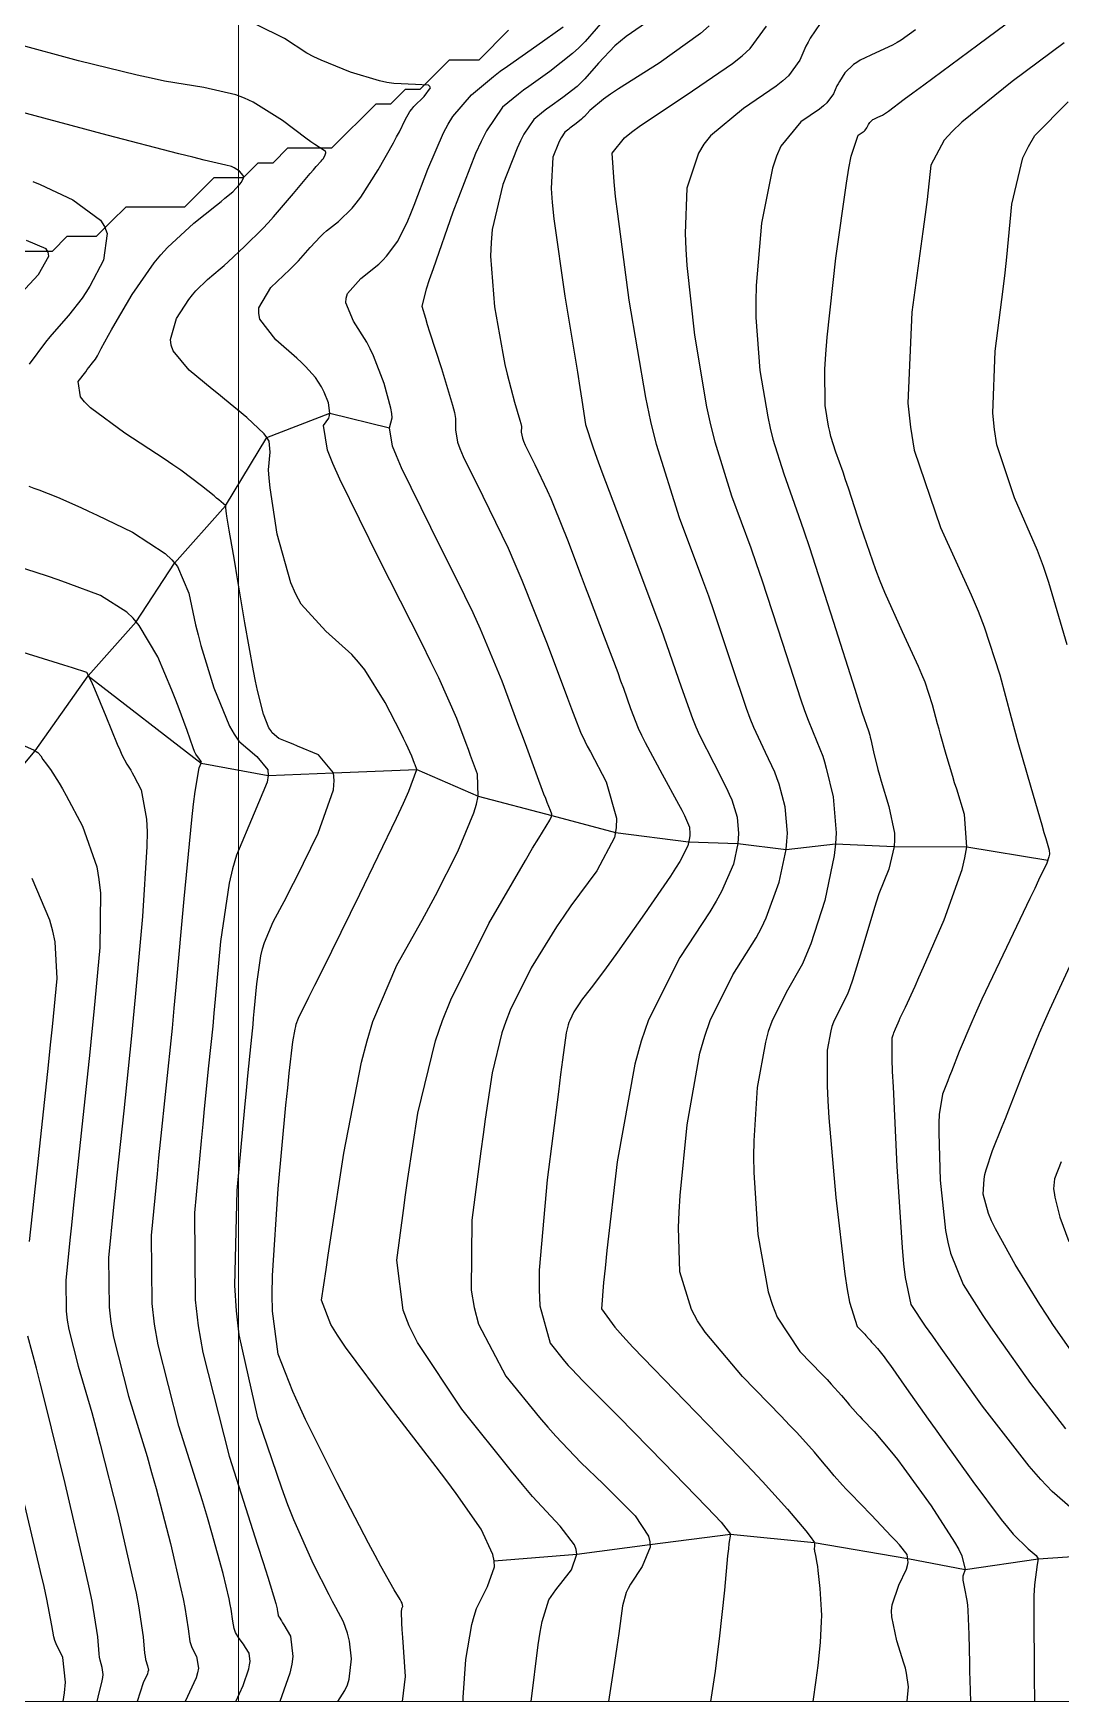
# Model space of a CAD drawing. Header units: metres. Extents: x 837475 to 838479, y 1189012 to 1191015.
# Drawn here: x 838262.6 to 838332.4, y 1189013.9 to 1189127.2 of the extents above; entities that cross this region are included whole.
import ezdxf

# ---------------------------------------------------------------- set-up
doc = ezdxf.new("R2010")
doc.units = ezdxf.units.M
doc.header["$LTSCALE"] = 0.3
doc.layers.add('COORD', color=7, linetype='Continuous', lineweight=20)
for name, color, linetype in [('COTAS 10', 1, 'Continuous'), ('COTAS INT', 252, 'Continuous'), ('DRENAJE', 5, 'Continuous')]:
    doc.layers.add(name, color=color, linetype=linetype)

msp = doc.modelspace()

# ---------------------------------------------------------------- linework, layer by layer
at = {"layer": 'COORD'}
for p, q in [((838276.51, 1189013.87), (838276.51, 1191013.87)), ((837476.51, 1189013.87), (838476.51, 1189013.87))]:
    msp.add_line(p, q, dxfattribs=at)
msp.add_lwpolyline([(837476.51, 1189013.87), (838476.51, 1189013.87), (838476.51, 1191013.87), (837476.51, 1191013.87)], close=True, dxfattribs=at)
at = {"layer": 'COTAS 10'}
for points in [[(838334.22, 1189026.04), (838331.78, 1189028.15), (838331.02, 1189028.96), (838330.22, 1189029.87), (838327.06, 1189033.96), (838324.25, 1189037.89), (838323.68, 1189038.7), (838323.19, 1189039.39), (838322.21, 1189040.85), (838321.82, 1189042.7), (838321.72, 1189043.62), (838321.62, 1189044.73), (838321.26, 1189050.24), (838321, 1189055.65), (838320.95, 1189056.7), (838320.92, 1189057.54), (838320.91, 1189058.98), (838320.98, 1189059.18), (838321.01, 1189059.24), (838321.04, 1189059.31), (838321.15, 1189059.59), (838321.33, 1189060.01), (838321.39, 1189060.17), (838321.47, 1189060.33), (838321.82, 1189061.07), (838322.47, 1189062.5), (838322.74, 1189063.09), (838323.04, 1189063.78), (838324.46, 1189067.01), (838325.68, 1189070.42), (838325.86, 1189071.22), (838325.98, 1189071.97), (838325.84, 1189074.16), (838325.3, 1189075.87), (838325.16, 1189076.32), (838325.03, 1189076.75), (838324.59, 1189078.23), (838324.2, 1189079.59), (838324.1, 1189079.96), (838324, 1189080.33), (838323.66, 1189081.62), (838323.15, 1189083.15), (838322.94, 1189083.67), (838322.71, 1189084.22), (838321.62, 1189086.56), (838320.41, 1189089.24), (838320.1, 1189090.01), (838319.8, 1189090.79), (838318.78, 1189093.72), (838317.94, 1189096.33), (838317.75, 1189096.91), (838317.58, 1189097.43), (838317.1, 1189098.78), (838316.76, 1189099.85), (838316.68, 1189100.18), (838316.6, 1189100.54), (838316.36, 1189101.96), (838316.34, 1189104.42), (838316.41, 1189105.43), (838316.5, 1189106.59), (838317.09, 1189111.96), (838317.81, 1189117.07), (838317.98, 1189118.07), (838318.13, 1189118.89), (838318.61, 1189120.32), (838318.95, 1189120.55), (838319.02, 1189120.6), (838319.08, 1189120.66), (838319.19, 1189120.82), (838319.26, 1189120.96), (838319.28, 1189121), (838319.3, 1189121.04), (838319.4, 1189121.19), (838319.55, 1189121.34), (838319.61, 1189121.38), (838319.67, 1189121.42), (838319.95, 1189121.55), (838320.25, 1189121.69), (838320.33, 1189121.73), (838320.4, 1189121.78), (838320.66, 1189121.96), (838321.74, 1189122.76), (838322.33, 1189123.21), (838323.06, 1189123.74), (838326.74, 1189126.46), (838330.59, 1189129.32)], [(838304.53, 1189128.19), (838302.85, 1189127.03), (838302.45, 1189126.71), (838302.08, 1189126.39), (838300.96, 1189125.21), (838300.03, 1189124.14), (838299.77, 1189123.88), (838299.51, 1189123.63), (838298.55, 1189122.88), (838297.66, 1189122.25), (838297.44, 1189122.09), (838297.23, 1189121.93), (838296.56, 1189121.38), (838295.88, 1189120.38), (838295.66, 1189119.94), (838295.43, 1189119.43), (838294.47, 1189116.97), (838293.74, 1189113.91), (838293.66, 1189113.02), (838293.62, 1189112.1), (838293.89, 1189108.65), (838294.46, 1189105.48), (838294.61, 1189104.74), (838294.75, 1189104.07), (838295.26, 1189102.18), (838295.63, 1189100.96), (838295.69, 1189100.72), (838295.73, 1189100.52), (838295.72, 1189100.14), (838295.79, 1189099.74), (838295.87, 1189099.52), (838295.99, 1189099.26), (838296.63, 1189097.95), (838297.48, 1189096.18), (838297.72, 1189095.64), (838297.96, 1189095.07), (838298.85, 1189092.83), (838299.78, 1189090.35), (838300.05, 1189089.64), (838300.32, 1189088.92), (838301.35, 1189086.23), (838302.27, 1189083.8), (838302.47, 1189083.25), (838302.66, 1189082.75), (838303.13, 1189081.35), (838303.67, 1189080.02), (838303.89, 1189079.56), (838304.14, 1189079.06), (838305.3, 1189076.9), (838306.4, 1189074.87), (838306.62, 1189074.45), (838306.8, 1189074.09), (838307.14, 1189073.29), (838307.17, 1189072.85), (838307.17, 1189072.72), (838307.15, 1189072.58), (838307.04, 1189072.03), (838306.49, 1189070.97), (838306.2, 1189070.5), (838305.85, 1189069.97), (838304.1, 1189067.4), (838302.26, 1189064.8), (838301.85, 1189064.23), (838301.48, 1189063.73), (838300.55, 1189062.49), (838299.96, 1189061.74), (838299.82, 1189061.54), (838299.69, 1189061.35), (838299.29, 1189060.74), (838299.01, 1189060.17), (838298.95, 1189060.02), (838298.9, 1189059.86), (838298.77, 1189059.33), (838298.52, 1189057.48), (838298.39, 1189056.5), (838298.24, 1189055.31), (838297.47, 1189049.33), (838296.94, 1189043.19), (838296.93, 1189041.89), (838296.98, 1189040.78), (838297.67, 1189038.24), (838298.66, 1189037.01), (838298.91, 1189036.72), (838299.15, 1189036.46), (838299.9, 1189035.67), (838301.15, 1189034.43), (838301.7, 1189033.88), (838302.34, 1189033.23), (838305.39, 1189030.12), (838308.3, 1189027.12), (838308.85, 1189026.54), (838309.29, 1189026.07), (838309.94, 1189025.26), (838309.83, 1189024.62), (838309.79, 1189024.25), (838309.74, 1189023.79), (838309.52, 1189021.44), (838309.16, 1189018.13), (838309.03, 1189017.07), (838308.88, 1189015.95), (838308.57, 1189013.87)], [(838283.25, 1189013.87), (838283.73, 1189014.63), (838283.9, 1189015.02), (838284.03, 1189015.41), (838284.19, 1189016.78), (838284.04, 1189017.97), (838283.98, 1189018.25), (838283.92, 1189018.52), (838283.63, 1189019.29), (838283.11, 1189020.28), (838282.9, 1189020.68), (838282.67, 1189021.13), (838281.6, 1189023.21), (838280.26, 1189026.22), (838279.85, 1189027.25), (838279.44, 1189028.38), (838277.81, 1189033.16), (838276.56, 1189038.79), (838276.37, 1189040.44), (838276.25, 1189042.14), (838276.42, 1189048.6), (838276.94, 1189054.24), (838277.05, 1189055.41), (838277.14, 1189056.41), (838277.36, 1189058.6), (838277.49, 1189059.89), (838277.53, 1189060.31), (838277.57, 1189060.76), (838277.74, 1189062.64), (838278.03, 1189064.55), (838278.14, 1189065.02), (838278.27, 1189065.46), (838278.86, 1189066.86), (838279.76, 1189068.53), (838280.07, 1189069.15), (838280.42, 1189069.84), (838281.92, 1189072.89), (838282.96, 1189075.84), (838283.01, 1189076.46), (838282.96, 1189076.99), (838281.95, 1189078.22), (838280.52, 1189078.8), (838280.21, 1189078.93), (838279.93, 1189079.04), (838279.24, 1189079.33), (838278.8, 1189079.7), (838278.69, 1189079.86), (838278.57, 1189080.05), (838278.2, 1189080.97), (838277.79, 1189082.58), (838277.66, 1189083.21), (838277.52, 1189083.93), (838276.94, 1189087.18), (838276.4, 1189090.45), (838276.28, 1189091.18), (838276.17, 1189091.82), (838275.88, 1189093.49), (838275.72, 1189094.42), (838275.69, 1189094.61), (838275.67, 1189094.76), (838275.65, 1189095.03), (838275.65, 1189095.11), (838275.63, 1189095.13), (838275.61, 1189095.16), (838275.49, 1189095.27), (838275.17, 1189095.54), (838275.02, 1189095.66), (838274.84, 1189095.81), (838273.99, 1189096.5), (838272.58, 1189097.56), (838272.04, 1189097.93), (838271.45, 1189098.33), (838268.79, 1189100.07), (838266.44, 1189101.79), (838266.04, 1189102.19), (838265.76, 1189102.55), (838265.62, 1189103.58), (838266.12, 1189104.25), (838266.23, 1189104.4), (838266.33, 1189104.53), (838266.59, 1189104.84), (838266.79, 1189105.11), (838266.85, 1189105.22), (838266.92, 1189105.33), (838267.17, 1189105.82), (838267.66, 1189106.73), (838267.87, 1189107.1), (838268.12, 1189107.53), (838269.29, 1189109.5), (838270.78, 1189111.64), (838271.22, 1189112.18), (838271.68, 1189112.69), (838273.46, 1189114.34), (838275.01, 1189115.57), (838275.32, 1189115.82), (838275.58, 1189116.03), (838276.11, 1189116.48), (838276.32, 1189116.69), (838276.39, 1189116.76), (838276.45, 1189116.83), (838276.7, 1189117.12), (838276.84, 1189117.43), (838276.84, 1189117.51), (838276.82, 1189117.59), (838276.58, 1189117.87), (838276.22, 1189118.1), (838276.12, 1189118.15), (838276.02, 1189118.19), (838275.65, 1189118.28), (838274.18, 1189118.62), (838273.39, 1189118.82), (838272.44, 1189119.06), (838267.58, 1189120.33), (838261.75, 1189121.88)], [(838262.3, 1189045.14), (838262.93, 1189050.98), (838263.59, 1189057.12), (838263.74, 1189058.5), (838263.86, 1189059.73), (838264.18, 1189063.02), (838264.05, 1189065.5), (838263.89, 1189066.23), (838263.68, 1189066.97), (838262.49, 1189069.81)], [(838266.91, 1189013.87), (838266.98, 1189014.18), (838267.24, 1189015.28), (838267.28, 1189015.52), (838267.3, 1189015.72), (838267.25, 1189016.2), (838267.11, 1189016.68), (838267.07, 1189016.89), (838267.04, 1189017.13), (838266.94, 1189018.27), (838266.55, 1189020.69), (838266.33, 1189021.74), (838266.07, 1189022.95), (838264.72, 1189028.7), (838263.33, 1189034.37), (838263.03, 1189035.54), (838262.78, 1189036.54), (838262.19, 1189038.7)]]:
    msp.add_lwpolyline(points, dxfattribs=at)
at = {"layer": 'COTAS INT'}
for points in [[(838301.56, 1189128.42), (838300.05, 1189126.69), (838299.63, 1189126.26), (838299.2, 1189125.87), (838297.66, 1189124.65), (838296.22, 1189123.64), (838295.87, 1189123.37), (838295.53, 1189123.11), (838294.45, 1189122.23), (838293.35, 1189120.62), (838292.99, 1189119.9), (838292.61, 1189119.07), (838291.07, 1189115.1), (838289.72, 1189111.24), (838289.46, 1189110.48), (838289.26, 1189109.85), (838288.97, 1189108.7), (838289.2, 1189107.88), (838289.33, 1189107.46), (838289.49, 1189106.96), (838290.3, 1189104.46), (838291.04, 1189101.97), (838291.17, 1189101.48), (838291.25, 1189101.07), (838291.24, 1189100.29), (838291.38, 1189099.46), (838291.55, 1189099.02), (838291.78, 1189098.49), (838293.11, 1189095.8), (838294.82, 1189092.26), (838295.29, 1189091.19), (838295.76, 1189090.08), (838297.48, 1189085.76), (838298.86, 1189082.06), (838299.13, 1189081.34), (838299.35, 1189080.76), (838299.73, 1189079.75), (838300.03, 1189079.14), (838300.2, 1189078.81), (838300.41, 1189078.41), (838301.48, 1189076.37), (838302.19, 1189073.91), (838302.17, 1189073.25), (838302.06, 1189072.6), (838300.86, 1189070.32), (838299.08, 1189067.96), (838298.6, 1189067.25), (838298.11, 1189066.53), (838296.4, 1189063.74), (838294.97, 1189060.86), (838294.66, 1189060.08), (838294.39, 1189059.32), (838293.73, 1189056.6), (838293.27, 1189053.45), (838293.13, 1189052.41), (838292.97, 1189051.28), (838292.36, 1189046.6), (838292.32, 1189041.83), (838292.52, 1189040.65), (838292.82, 1189039.53), (838294.67, 1189035.99), (838296.95, 1189033.19), (838297.52, 1189032.52), (838298.06, 1189031.91), (838299.77, 1189030.13), (838301.27, 1189028.68), (838301.67, 1189028.29), (838302.07, 1189027.89), (838303.46, 1189026.49), (838304.36, 1189025.12), (838304.45, 1189024.74), (838304.47, 1189024.37), (838303.94, 1189023.06), (838303.14, 1189021.86), (838302.98, 1189021.56), (838302.85, 1189021.28), (838302.6, 1189020.39), (838302.35, 1189018.51), (838302.21, 1189017.6), (838302.06, 1189016.53), (838301.65, 1189013.87)], [(838291.76, 1189013.87), (838291.77, 1189014.15), (838291.96, 1189016.73), (838292.36, 1189019.12), (838292.51, 1189019.68), (838292.68, 1189020.2), (838293.43, 1189021.69), (838293.89, 1189023.03), (838293.87, 1189023.44), (838293.79, 1189023.88), (838293, 1189025.6), (838291.3, 1189028.01), (838290.66, 1189028.88), (838289.94, 1189029.83), (838286.73, 1189033.98), (838283.77, 1189037.95), (838283.22, 1189038.78), (838282.78, 1189039.5), (838282.15, 1189041.15), (838282.45, 1189043.23), (838282.59, 1189044.22), (838282.77, 1189045.39), (838283.65, 1189051.15), (838284.85, 1189057.32), (838285.24, 1189058.77), (838285.64, 1189060.09), (838287.27, 1189063.92), (838288.98, 1189066.97), (838289.43, 1189067.81), (838289.88, 1189068.65), (838291.4, 1189071.64), (838292.5, 1189074.26), (838292.67, 1189074.86), (838292.79, 1189075.4), (838292.74, 1189076.9), (838292.27, 1189078.17), (838292.12, 1189078.57), (838291.97, 1189078.99), (838291.34, 1189080.68), (838290.12, 1189083.44), (838289.58, 1189084.54), (838288.97, 1189085.79), (838286.06, 1189091.5), (838283.38, 1189096.94), (838282.91, 1189098.02), (838282.56, 1189098.91), (838282.29, 1189100.59), (838282.64, 1189101.1), (838282.69, 1189101.27), (838282.71, 1189101.44), (838282.61, 1189102.14), (838282.33, 1189102.86), (838282.24, 1189103.05), (838282.14, 1189103.23), (838281.73, 1189103.86), (838281.05, 1189104.61), (838280.78, 1189104.87), (838280.46, 1189105.16), (838279.03, 1189106.42), (838277.96, 1189107.82), (838277.88, 1189108.21), (838277.89, 1189108.59), (838278.71, 1189109.96), (838279.99, 1189111.2), (838280.3, 1189111.5), (838280.57, 1189111.79), (838281.38, 1189112.69), (838282.08, 1189113.44), (838282.28, 1189113.64), (838282.49, 1189113.83), (838283.3, 1189114.46), (838284.22, 1189115.35), (838284.51, 1189115.71), (838284.81, 1189116.12), (838285.99, 1189117.97), (838287.04, 1189119.81), (838287.25, 1189120.2), (838287.44, 1189120.54), (838287.83, 1189121.37), (838288.14, 1189121.92), (838288.27, 1189122.09), (838288.42, 1189122.26), (838289.13, 1189122.96), (838289.55, 1189123.53), (838289.51, 1189123.63), (838289.41, 1189123.71), (838288.52, 1189123.77), (838287.05, 1189123.83), (838286.58, 1189123.91), (838286.09, 1189124.01), (838284.11, 1189124.6), (838282.12, 1189125.41), (838281.63, 1189125.65), (838281.15, 1189125.9), (838279.64, 1189126.89), (838277.74, 1189127.82)], [(838296.4, 1189013.87), (838296.87, 1189017.73), (838297.01, 1189018.6), (838297.14, 1189019.32), (838297.58, 1189020.8), (838298.07, 1189021.47), (838298.23, 1189021.68), (838298.41, 1189021.91), (838299.13, 1189022.83), (838299.49, 1189023.89), (838299.44, 1189024.21), (838299.33, 1189024.53), (838298.37, 1189025.79), (838296.49, 1189027.82), (838295.81, 1189028.63), (838295.05, 1189029.54), (838291.68, 1189033.74), (838288.66, 1189038.28), (838288.11, 1189039.4), (838287.7, 1189040.48), (838287.26, 1189043.87), (838287.71, 1189047.25), (838287.86, 1189048.31), (838288.02, 1189049.42), (838288.69, 1189053.87), (838289.88, 1189058.77), (838290.37, 1189060.15), (838290.92, 1189061.56), (838293.51, 1189066.74), (838296, 1189071.03), (838296.49, 1189071.87), (838296.9, 1189072.56), (838297.65, 1189073.78), (838297.77, 1189074.03), (838297.79, 1189074.1), (838297.79, 1189074.17), (838297.71, 1189074.43), (838297.48, 1189074.98), (838297.38, 1189075.24), (838297.26, 1189075.53), (838296.73, 1189076.96), (838296, 1189078.96), (838295.75, 1189079.62), (838295.49, 1189080.32), (838294.41, 1189083.22), (838292.94, 1189086.76), (838292.44, 1189087.86), (838291.89, 1189089.02), (838289.58, 1189093.65), (838287.58, 1189097.72), (838287.23, 1189098.52), (838286.97, 1189099.19), (838286.77, 1189100.44), (838286.94, 1189101.11), (838286.92, 1189101.41), (838286.86, 1189101.76), (838286.4, 1189103.45), (838285.68, 1189105.33), (838285.46, 1189105.8), (838285.23, 1189106.25), (838284.31, 1189107.69), (838283.79, 1189108.93), (838283.81, 1189109.25), (838283.9, 1189109.56), (838284.81, 1189110.59), (838286.03, 1189111.56), (838286.31, 1189111.83), (838286.57, 1189112.11), (838287.33, 1189113.13), (838288.01, 1189114.51), (838288.22, 1189115.01), (838288.45, 1189115.56), (838289.37, 1189118.01), (838290.43, 1189120.49), (838290.75, 1189121.06), (838291.07, 1189121.58), (838292.33, 1189123.07), (838293.82, 1189124.3), (838294.29, 1189124.66), (838294.78, 1189125.02), (838296.77, 1189126.42), (838298.56, 1189127.68)], [(838308.48, 1189127.75), (838307.89, 1189127.22), (838305.09, 1189125.22), (838302.33, 1189123.47), (838301.78, 1189123.1), (838301.31, 1189122.77), (838300.37, 1189122), (838300.01, 1189121.59), (838299.91, 1189121.49), (838299.81, 1189121.4), (838299.44, 1189121.11), (838299.1, 1189120.87), (838299.02, 1189120.8), (838298.94, 1189120.74), (838298.68, 1189120.53), (838298.42, 1189120.15), (838298.33, 1189119.98), (838298.24, 1189119.78), (838297.87, 1189118.83), (838297.75, 1189116.7), (838297.82, 1189115.75), (838297.93, 1189114.64), (838298.68, 1189109.37), (838299.53, 1189104.21), (838299.69, 1189103.18), (838299.83, 1189102.32), (838300.09, 1189100.67), (838300.57, 1189099.15), (838300.85, 1189098.38), (838301.19, 1189097.45), (838302.93, 1189092.84), (838304.8, 1189087.89), (838305.22, 1189086.76), (838305.59, 1189085.72), (838306.58, 1189082.84), (838307.35, 1189080.69), (838307.58, 1189080.12), (838307.83, 1189079.56), (838308.8, 1189077.64), (838309.67, 1189075.95), (838309.85, 1189075.54), (838310.02, 1189075.16), (838310.39, 1189073.98), (838310.48, 1189072.87), (838310.46, 1189072.53), (838310.43, 1189072.18), (838310.14, 1189070.79), (838309.33, 1189068.92), (838308.96, 1189068.26), (838308.53, 1189067.55), (838306.49, 1189064.45), (838304.35, 1189060.2), (838303.86, 1189058.75), (838303.43, 1189057.19), (838302.24, 1189050.56), (838301.54, 1189044.52), (838301.41, 1189043.33), (838301.31, 1189042.35), (838301.17, 1189040.56), (838302.07, 1189039.33), (838302.62, 1189038.71), (838303.3, 1189037.97), (838306.85, 1189034.28), (838310.6, 1189030.43), (838311.4, 1189029.59), (838312.11, 1189028.84), (838313.81, 1189026.95), (838315.05, 1189025.47), (838315.42, 1189025.01), (838315.58, 1189024.77), (838315.61, 1189024.71), (838315.63, 1189024.65), (838315.64, 1189024.45), (838315.62, 1189024.24), (838315.63, 1189024.17), (838315.64, 1189024.1), (838315.7, 1189023.81), (838315.81, 1189023.28), (838315.84, 1189023.05), (838315.87, 1189022.79), (838316.01, 1189021.56), (838316.1, 1189020.11), (838316.11, 1189019.72), (838316.1, 1189019.32), (838316.03, 1189017.89), (838315.86, 1189016.32), (838315.8, 1189015.84), (838315.74, 1189015.32), (838315.52, 1189013.87)], [(838321.93, 1189013.87), (838321.93, 1189013.9), (838322.02, 1189014.88), (838321.9, 1189015.81), (838321.82, 1189016.14), (838321.72, 1189016.49), (838321.23, 1189018.01), (838320.89, 1189019.63), (838320.88, 1189020.05), (838320.91, 1189020.45), (838321.37, 1189021.79), (838321.89, 1189022.88), (838321.97, 1189023.12), (838322.01, 1189023.33), (838321.94, 1189023.88), (838321.41, 1189024.52), (838321.16, 1189024.79), (838320.87, 1189025.1), (838319.48, 1189026.56), (838318.09, 1189028.01), (838317.79, 1189028.32), (838317.54, 1189028.59), (838316.97, 1189029.22), (838316.59, 1189029.69), (838316.3, 1189030.03), (838315.65, 1189030.82), (838314.45, 1189032.15), (838313.95, 1189032.67), (838313.38, 1189033.26), (838310.74, 1189035.97), (838308.21, 1189038.98), (838307.7, 1189039.76), (838307.28, 1189040.52), (838306.48, 1189043.08), (838306.41, 1189046.09), (838306.45, 1189047.13), (838306.52, 1189048.26), (838306.99, 1189053.08), (838307.86, 1189057.94), (838308.18, 1189059.09), (838308.54, 1189060.15), (838310.1, 1189063.26), (838311.68, 1189065.78), (838312.03, 1189066.46), (838312.35, 1189067.14), (838313.24, 1189069.55), (838313.71, 1189071.78), (838313.77, 1189072.35), (838313.8, 1189072.89), (838313.65, 1189074.67), (838313.23, 1189076.23), (838313.09, 1189076.64), (838312.94, 1189077.03), (838312.3, 1189078.38), (838311.52, 1189080.06), (838311.27, 1189080.68), (838311.02, 1189081.35), (838310.02, 1189084.32), (838308.82, 1189087.92), (838308.45, 1189088.99), (838308.05, 1189090.09), (838306.47, 1189094.32), (838304.91, 1189099.29), (838304.53, 1189100.86), (838304.17, 1189102.5), (838303.04, 1189109.11), (838302.27, 1189114.98), (838302.13, 1189116.16), (838302.02, 1189117.15), (838301.9, 1189119.11), (838302.72, 1189120.13), (838303.21, 1189120.53), (838303.81, 1189120.98), (838306.91, 1189123.03), (838310.08, 1189125.19), (838310.72, 1189125.72), (838311.27, 1189126.22), (838312.38, 1189127.74)], [(838316.02, 1189127.91), (838315.35, 1189126.92), (838315.2, 1189126.65), (838315.06, 1189126.38), (838314.65, 1189125.43), (838313.87, 1189124.36), (838313.49, 1189124.02), (838313.04, 1189123.65), (838310.81, 1189122.13), (838308.58, 1189120.28), (838308.13, 1189119.71), (838307.75, 1189119.11), (838306.96, 1189116.72), (838306.85, 1189113.63), (838306.89, 1189112.58), (838306.96, 1189111.46), (838307.48, 1189106.72), (838308.31, 1189101.85), (838308.58, 1189100.63), (838308.86, 1189099.48), (838310.01, 1189095.81), (838311.31, 1189092.28), (838311.68, 1189091.22), (838312.06, 1189090.11), (838313.46, 1189085.81), (838314.7, 1189082.01), (838314.97, 1189081.23), (838315.2, 1189080.56), (838315.8, 1189079.11), (838316.2, 1189078.12), (838316.32, 1189077.73), (838316.44, 1189077.3), (838316.9, 1189075.36), (838317.11, 1189072.91), (838317.07, 1189072.16), (838316.98, 1189071.38), (838316.34, 1189068.31), (838315.38, 1189065.36), (838315.1, 1189064.66), (838314.82, 1189064.01), (838313.72, 1189062.07), (838312.73, 1189060.09), (838312.5, 1189059.42), (838312.3, 1189058.69), (838311.75, 1189055.61), (838311.51, 1189051.99), (838311.5, 1189050.92), (838311.52, 1189049.82), (838311.79, 1189045.61), (838312.49, 1189041.72), (838312.78, 1189040.82), (838313.11, 1189040), (838314.64, 1189037.67), (838316.17, 1189036.1), (838316.5, 1189035.76), (838316.78, 1189035.45), (838317.48, 1189034.68), (838317.86, 1189034.23), (838318.02, 1189034.03), (838318.25, 1189033.76), (838318.58, 1189033.39), (838318.72, 1189033.24), (838318.89, 1189033.06), (838319.7, 1189032.22), (838320.88, 1189030.83), (838321.28, 1189030.32), (838321.71, 1189029.74), (838323.56, 1189027.17), (838325.16, 1189024.71), (838325.45, 1189024.2), (838325.66, 1189023.77), (838325.87, 1189022.85), (838325.72, 1189022.4), (838325.71, 1189022.26), (838325.71, 1189022.12), (838325.83, 1189021.57), (838326, 1189020.74), (838326.03, 1189020.42), (838326.06, 1189020.06), (838326.13, 1189018.43), (838326.17, 1189016.48), (838326.18, 1189015.91), (838326.2, 1189015.34), (838326.23, 1189013.87)], [(838322.51, 1189127.47), (838321.54, 1189126.78), (838321.25, 1189126.61), (838320.95, 1189126.44), (838319.8, 1189125.91), (838318.74, 1189125.41), (838318.51, 1189125.26), (838318.29, 1189125.12), (838317.71, 1189124.55), (838317.33, 1189123.98), (838317.24, 1189123.82), (838317.16, 1189123.67), (838316.92, 1189123.13), (838316.47, 1189122.51), (838316.25, 1189122.31), (838315.99, 1189122.1), (838314.71, 1189121.22), (838313.36, 1189119.58), (838313.05, 1189118.89), (838312.78, 1189118.09), (838312.03, 1189114.34), (838311.68, 1189110.11), (838311.65, 1189109.01), (838311.65, 1189107.94), (838311.92, 1189104.34), (838312.46, 1189101.19), (838312.63, 1189100.41), (838312.81, 1189099.66), (838313.56, 1189097.3), (838314.56, 1189094.47), (838314.91, 1189093.44), (838315.29, 1189092.3), (838316.9, 1189087.3), (838318.37, 1189082.68), (838318.66, 1189081.79), (838318.89, 1189081.06), (838319.3, 1189079.85), (838319.39, 1189079.56), (838319.43, 1189079.42), (838319.47, 1189079.25), (838319.66, 1189078.41), (838319.95, 1189077.22), (838320.06, 1189076.83), (838320.18, 1189076.42), (838320.7, 1189074.7), (838321.07, 1189072.9), (838321.08, 1189072.43), (838321.06, 1189071.98), (838320.68, 1189070.45), (838320.02, 1189068.77), (838319.83, 1189068.21), (838319.64, 1189067.62), (838318.92, 1189065.18), (838318.22, 1189062.89), (838318.04, 1189062.39), (838317.88, 1189061.95), (838317.34, 1189060.88), (838316.92, 1189060.04), (838316.82, 1189059.75), (838316.74, 1189059.45), (838316.51, 1189058.14), (838316.49, 1189055.72), (838316.54, 1189054.71), (838316.62, 1189053.55), (838317.1, 1189048.14), (838317.71, 1189042.92), (838317.87, 1189041.88), (838318.02, 1189041.01), (838318.54, 1189039.36), (838318.96, 1189038.94), (838319.05, 1189038.84), (838319.12, 1189038.76), (838319.31, 1189038.55), (838319.42, 1189038.43), (838319.46, 1189038.37), (838319.52, 1189038.3), (838319.61, 1189038.2), (838319.65, 1189038.16), (838319.7, 1189038.11), (838319.92, 1189037.88), (838320.38, 1189037.3), (838320.58, 1189037.02), (838320.81, 1189036.71), (838321.9, 1189035.16), (838323.37, 1189033.07), (838323.84, 1189032.4), (838324.34, 1189031.7), (838326.39, 1189028.84), (838328.32, 1189026.25), (838328.75, 1189025.72), (838329.14, 1189025.26), (838330.16, 1189024.26), (838330.7, 1189023.8), (838330.78, 1189023.69), (838330.83, 1189023.57), (838330.77, 1189023.19), (838330.58, 1189021.81), (838330.55, 1189021.06), (838330.54, 1189020.15), (838330.57, 1189015.56), (838330.59, 1189013.87)], [(838287.65, 1189013.87), (838287.85, 1189015.57), (838287.66, 1189018.24), (838287.63, 1189018.77), (838287.6, 1189019.2), (838287.57, 1189020), (838287.6, 1189020.16), (838287.61, 1189020.2), (838287.62, 1189020.24), (838287.67, 1189020.34), (838287.62, 1189020.57), (838287.56, 1189020.68), (838287.49, 1189020.81), (838287.08, 1189021.48), (838286.17, 1189023.08), (838285.78, 1189023.8), (838285.33, 1189024.65), (838283.21, 1189028.74), (838281.06, 1189033.05), (838280.6, 1189034.05), (838280.19, 1189034.95), (838279.2, 1189037.49), (838278.81, 1189040.41), (838278.8, 1189041.55), (838278.81, 1189042.84), (838279.2, 1189048.72), (838279.73, 1189054.41), (838279.85, 1189055.58), (838279.95, 1189056.58), (838280.2, 1189058.72), (838280.35, 1189059.57), (838280.39, 1189059.76), (838280.43, 1189059.92), (838280.57, 1189060.31), (838281.29, 1189061.75), (838281.7, 1189062.57), (838282.2, 1189063.57), (838284.74, 1189068.74), (838287.24, 1189073.91), (838287.71, 1189074.92), (838288.08, 1189075.75), (838288.61, 1189077.22), (838288.5, 1189077.53), (838288.46, 1189077.62), (838288.27, 1189078.13), (838287.9, 1189078.96), (838287.71, 1189079.32), (838287.5, 1189079.75), (838286.47, 1189081.77), (838285.09, 1189083.98), (838284.66, 1189084.51), (838284.21, 1189085.02), (838282.44, 1189086.61), (838280.77, 1189088.46), (838280.39, 1189089.14), (838280.06, 1189089.89), (838279.14, 1189093.2), (838278.66, 1189096.35), (838278.59, 1189097.01), (838278.55, 1189097.57), (838278.65, 1189098.79), (838278.58, 1189099.52), (838278.44, 1189099.77), (838278.24, 1189100.03), (838277.08, 1189101.14), (838275.56, 1189102.38), (838275.14, 1189102.72), (838274.71, 1189103.07), (838273.16, 1189104.35), (838272.07, 1189105.67), (838271.94, 1189106.05), (838271.88, 1189106.43), (838272.28, 1189107.86), (838273.14, 1189109.16), (838273.37, 1189109.47), (838273.6, 1189109.74), (838274.4, 1189110.52), (838275.26, 1189111.24), (838275.53, 1189111.47), (838275.81, 1189111.72), (838276.92, 1189112.75), (838278.16, 1189113.99), (838278.52, 1189114.37), (838278.88, 1189114.77), (838280.24, 1189116.35), (838281.38, 1189117.71), (838281.6, 1189117.97), (838281.78, 1189118.19), (838282.11, 1189118.55), (838282.19, 1189118.64), (838282.22, 1189118.67), (838282.25, 1189118.71), (838282.37, 1189118.91), (838282.44, 1189119.12), (838282.43, 1189119.17), (838282.41, 1189119.21), (838282.25, 1189119.32), (838281.69, 1189119.68), (838281.42, 1189119.87), (838281.09, 1189120.11), (838279.49, 1189121.32), (838277.49, 1189122.57), (838276.92, 1189122.83), (838276.33, 1189123.06), (838274.14, 1189123.56), (838271.47, 1189124), (838270.58, 1189124.19), (838269.62, 1189124.4), (838265.64, 1189125.38), (838261.3, 1189126.54)], [(838332.61, 1189126.6), (838329.06, 1189123.97), (838325.65, 1189121.21), (838324.99, 1189120.57), (838324.45, 1189119.98), (838323.55, 1189118.29), (838323.29, 1189115.94), (838323.16, 1189114.94), (838323.01, 1189113.77), (838322.25, 1189108.29), (838321.99, 1189102.1), (838322.16, 1189100.49), (838322.42, 1189098.92), (838324.2, 1189093.65), (838326.29, 1189089.09), (838326.76, 1189087.98), (838327.17, 1189086.92), (838328.23, 1189083.65), (838329, 1189080.74), (838329.22, 1189079.91), (838329.45, 1189079.08), (838330.33, 1189076.01), (838331.08, 1189073.45), (838331.23, 1189072.94), (838331.35, 1189072.52), (838331.59, 1189071.73), (838331.6, 1189071.46), (838331.59, 1189071.37), (838331.57, 1189071.27), (838331.42, 1189070.85), (838330.87, 1189069.69), (838330.6, 1189069.12), (838330.28, 1189068.45), (838328.69, 1189065.13), (838327.02, 1189061.6), (838326.65, 1189060.8), (838326.33, 1189060.07), (838325.47, 1189058.06), (838324.94, 1189056.7), (838324.81, 1189056.37), (838324.69, 1189056.06), (838324.33, 1189055.15), (838324.11, 1189053.78), (838324.09, 1189053.2), (838324.08, 1189052.52), (838324.18, 1189049.3), (838324.54, 1189045.89), (838324.69, 1189045.09), (838324.88, 1189044.35), (838325.75, 1189042.21), (838327.08, 1189040.12), (838327.55, 1189039.42), (838328.07, 1189038.67), (838330.31, 1189035.48), (838332.7, 1189032.41)], [(838332.8, 1189085.68), (838331.57, 1189089.92), (838331.19, 1189091.02), (838330.8, 1189092.09), (838329.24, 1189095.68), (838328.03, 1189099.27), (838327.86, 1189100.33), (838327.75, 1189101.43), (838327.92, 1189105.64), (838328.47, 1189109.86), (838328.6, 1189110.96), (838328.71, 1189112.03), (838329.04, 1189115.64), (838329.79, 1189118.78), (838330.17, 1189119.56), (838330.62, 1189120.29), (838332.88, 1189122.59)], [(838262.53, 1189117.17), (838263.03, 1189116.96), (838265.25, 1189115.93), (838267.13, 1189114.54), (838267.41, 1189114.11), (838267.58, 1189113.65), (838267.33, 1189111.83), (838266.4, 1189110.06), (838266.14, 1189109.64), (838265.89, 1189109.25), (838264.95, 1189108.07), (838263.98, 1189106.96), (838263.69, 1189106.61), (838263.4, 1189106.25), (838262.29, 1189104.77)], [(838261.72, 1189109.57), (838262.91, 1189110.86), (838263.61, 1189112.09), (838263.57, 1189112.36), (838263.44, 1189112.59), (838262.09, 1189113.17)], [(838262.25, 1189096.46), (838262.59, 1189096.34), (838262.93, 1189096.21), (838264.21, 1189095.72), (838265.79, 1189095.03), (838266.32, 1189094.78), (838266.89, 1189094.51), (838269.3, 1189093.34), (838271.52, 1189091.9), (838271.97, 1189091.46), (838272.35, 1189091), (838273.13, 1189089.2), (838273.58, 1189087.04), (838273.76, 1189086.36), (838273.95, 1189085.65), (838274.83, 1189082.77), (838275.9, 1189080.16), (838276.21, 1189079.62), (838276.53, 1189079.15), (838277.75, 1189078.11), (838278.49, 1189077.19), (838278.51, 1189076.8), (838278.45, 1189076.35), (838277.56, 1189074.24), (838276.36, 1189071.39), (838276.1, 1189070.47), (838275.86, 1189069.5), (838275.28, 1189065.53), (838274.92, 1189061.6), (838274.83, 1189060.65), (838274.75, 1189059.77), (838274.47, 1189057.08), (838274.18, 1189054.15), (838274.07, 1189053.12), (838273.97, 1189051.99), (838273.51, 1189047.08), (838273.56, 1189041.17), (838273.77, 1189039.41), (838274.07, 1189037.59), (838275.88, 1189030.55), (838277.8, 1189024.51), (838278.18, 1189023.32), (838278.49, 1189022.34), (838279.03, 1189020.55), (838279.12, 1189020.18), (838279.14, 1189020.1), (838279.15, 1189020.03), (838279.18, 1189019.86), (838279.2, 1189019.75), (838279.2, 1189019.73), (838279.21, 1189019.7), (838279.27, 1189019.61), (838279.42, 1189019.36), (838279.5, 1189019.23), (838279.59, 1189019.08), (838280.03, 1189018.32), (838280.2, 1189016.95), (838280.12, 1189016.42), (838279.99, 1189015.81), (838279.31, 1189013.87)], [(838276.32, 1189013.87), (838276.81, 1189014.97), (838277.2, 1189016.11), (838277.26, 1189016.37), (838277.29, 1189016.59), (838277.22, 1189017.16), (838276.98, 1189017.55), (838276.91, 1189017.66), (838276.84, 1189017.77), (838276.55, 1189018.16), (838276.3, 1189018.58), (838276.25, 1189018.71), (838276.21, 1189018.84), (838276.13, 1189019.33), (838276, 1189020.15), (838275.94, 1189020.48), (838275.86, 1189020.85), (838275.46, 1189022.59), (838274.7, 1189025.35), (838274.39, 1189026.38), (838274.05, 1189027.52), (838272.46, 1189032.59), (838271.04, 1189038.11), (838270.8, 1189039.53), (838270.64, 1189040.92), (838270.59, 1189045.55), (838270.99, 1189049.73), (838271.1, 1189050.83), (838271.21, 1189051.9), (838271.59, 1189055.55), (838272.01, 1189059.64), (838272.14, 1189060.99), (838272.27, 1189062.43), (838272.82, 1189068.42), (838273.33, 1189073.79), (838273.44, 1189074.85), (838273.55, 1189075.72), (838273.83, 1189077.32), (838273.97, 1189077.64), (838273.98, 1189077.71), (838273.97, 1189077.77), (838273.86, 1189077.91), (838273.61, 1189078.26), (838273.52, 1189078.45), (838273.43, 1189078.68), (838273.01, 1189079.87), (838272.41, 1189081.52), (838272.21, 1189082.04), (838271.98, 1189082.6), (838271.02, 1189084.87), (838269.76, 1189087.01), (838269.35, 1189087.49), (838268.92, 1189087.91), (838267.13, 1189089.04), (838264.94, 1189089.86), (838264.25, 1189090.11), (838263.53, 1189090.35), (838260.64, 1189091.28)], [(838260.16, 1189085.71), (838263.89, 1189084.55), (838264.61, 1189084.33), (838265.2, 1189084.15), (838266.18, 1189083.83), (838266.43, 1189083.35), (838266.56, 1189083.06), (838266.71, 1189082.7), (838267.48, 1189080.84), (838268.26, 1189078.93), (838268.43, 1189078.55), (838268.57, 1189078.22), (838268.91, 1189077.57), (838269.18, 1189077.16), (838269.28, 1189076.98), (838269.39, 1189076.78), (838269.89, 1189075.84), (838270.26, 1189073.85), (838270.29, 1189072.98), (838270.28, 1189071.98), (838269.99, 1189067.22), (838269.49, 1189061.75), (838269.35, 1189060.31), (838269.21, 1189058.9), (838268.71, 1189054.03), (838268.24, 1189049.65), (838268.12, 1189048.54), (838268.02, 1189047.48), (838267.68, 1189044.03), (838267.71, 1189040.67), (838267.84, 1189039.66), (838268.01, 1189038.63), (838269.03, 1189034.62), (838270.29, 1189030.53), (838270.6, 1189029.44), (838270.91, 1189028.36), (838271.88, 1189024.62), (838272.59, 1189021.53), (838272.74, 1189020.86), (838272.86, 1189020.27), (838273.08, 1189018.81), (838273.2, 1189017.95), (838273.26, 1189017.75), (838273.33, 1189017.55), (838273.66, 1189016.94), (838273.79, 1189016.15), (838273.72, 1189015.84), (838273.62, 1189015.48), (838272.89, 1189013.87)], [(838261.97, 1189078.82), (838262.62, 1189078.52), (838262.75, 1189078.44), (838262.86, 1189078.37), (838263.08, 1189078.15), (838263.22, 1189077.89), (838263.29, 1189077.79), (838263.36, 1189077.69), (838263.73, 1189077.21), (838264.33, 1189076.29), (838264.55, 1189075.9), (838264.8, 1189075.46), (838265.91, 1189073.37), (838266.87, 1189070.61), (838267.02, 1189069.74), (838267.12, 1189068.82), (838267.09, 1189065.12), (838266.68, 1189060.75), (838266.54, 1189059.41), (838266.4, 1189058.01), (838265.82, 1189052.5), (838265.27, 1189047.4), (838265.15, 1189046.25), (838265.04, 1189045.23), (838264.77, 1189042.5), (838264.79, 1189040.41), (838264.87, 1189039.79), (838264.97, 1189039.15), (838265.61, 1189036.66), (838266.53, 1189033.53), (838266.82, 1189032.49), (838267.11, 1189031.37), (838268.3, 1189026.66), (838269.33, 1189022.2), (838269.54, 1189021.24), (838269.71, 1189020.39), (838270.03, 1189018.28), (838270.12, 1189017.16), (838270.16, 1189016.93), (838270.19, 1189016.74), (838270.33, 1189016.31), (838270.38, 1189016.01), (838270.35, 1189015.9), (838270.31, 1189015.76), (838270.03, 1189015.15), (838269.62, 1189013.87)], [(838333.57, 1189037), (838331.88, 1189039.44), (838331.42, 1189040.14), (838330.96, 1189040.86), (838329.28, 1189043.57), (838327.93, 1189046.01), (838327.67, 1189046.55), (838327.46, 1189047.04), (838327.09, 1189048.35), (838327.16, 1189049.38), (838327.22, 1189049.7), (838327.3, 1189050.02), (838327.74, 1189051.32), (838328.4, 1189052.95), (838328.62, 1189053.5), (838328.85, 1189054.08), (838329.8, 1189056.54), (838330.93, 1189059.31), (838331.27, 1189060.1), (838331.62, 1189060.9), (838333, 1189063.85)], [(838332.4, 1189050.55), (838331.95, 1189049.41), (838331.89, 1189048.72), (838331.92, 1189048.46), (838331.97, 1189048.16), (838332.31, 1189046.79), (838332.91, 1189045.15)], [(838264.58, 1189013.87), (838264.68, 1189014.47), (838264.75, 1189015.19), (838264.56, 1189016.87), (838264.12, 1189017.79), (838264.03, 1189018.03), (838263.95, 1189018.27), (838263.81, 1189019.05), (838263.48, 1189020.83), (838263.29, 1189021.69), (838263.06, 1189022.71), (838261.87, 1189027.71)]]:
    msp.add_lwpolyline(points, dxfattribs=at)
at = {"layer": 'DRENAJE'}
for p, q in [((838278.44, 1189099.77), (838282.71, 1189101.44)), ((838282.71, 1189101.44), (838286.77, 1189100.44)), ((838275.63, 1189095.13), (838278.44, 1189099.77)), ((838272.16, 1189091.23), (838275.63, 1189095.13)), ((838269.56, 1189087.25), (838272.16, 1189091.23)), ((838266.3, 1189083.59), (838269.56, 1189087.25)), ((838262.68, 1189078.48), (838266.3, 1189083.59)), ((838266.3, 1189083.59), (838273.97, 1189077.64)), ((838259.8, 1189075.04), (838262.68, 1189078.48)), ((838273.97, 1189077.64), (838278.51, 1189076.8)), ((838278.51, 1189076.8), (838282.96, 1189076.99)), ((838282.96, 1189076.99), (838288.61, 1189077.22)), ((838288.61, 1189077.22), (838292.79, 1189075.4)), ((838292.79, 1189075.4), (838297.79, 1189074.1)), ((838297.79, 1189074.1), (838302.12, 1189072.93)), ((838302.12, 1189072.93), (838307.09, 1189072.31)), ((838307.09, 1189072.31), (838310.43, 1189072.18)), ((838310.43, 1189072.18), (838313.71, 1189071.78)), ((838313.71, 1189071.78), (838317.07, 1189072.16)), ((838317.07, 1189072.16), (838321.06, 1189071.98)), ((838321.06, 1189071.98), (838325.98, 1189071.97)), ((838325.98, 1189071.97), (838331.49, 1189071.06)), ((838304.46, 1189024.56), (838309.94, 1189025.26)), ((838309.94, 1189025.26), (838315.62, 1189024.68)), ((838293.87, 1189023.44), (838299.49, 1189023.89)), ((838299.49, 1189023.89), (838304.46, 1189024.56)), ((838315.62, 1189024.68), (838321.98, 1189023.6)), ((838330.83, 1189023.57), (838336.25, 1189023.95)), ((838321.98, 1189023.6), (838325.87, 1189022.85)), ((838325.87, 1189022.85), (838330.83, 1189023.57))]:
    msp.add_line(p, q, dxfattribs=at)
msp.add_polyline3d([(838261.86, 1189112.45, 0), (838263.86, 1189112.45, 0), (838264.86, 1189113.45, 0), (838266.86, 1189113.45, 0), (838267.86, 1189114.45, 0), (838268.86, 1189115.45, 0), (838272.85, 1189115.45, 0), (838273.85, 1189116.45, 0), (838274.85, 1189117.45, 0), (838276.85, 1189117.45, 0), (838277.85, 1189118.45, 0), (838278.85, 1189118.45, 0), (838279.85, 1189119.45, 0), (838282.85, 1189119.45, 0), (838283.85, 1189120.45, 0), (838284.85, 1189121.45, 0), (838285.85, 1189122.45, 0), (838286.85, 1189122.45, 0), (838287.85, 1189123.45, 0), (838288.85, 1189123.45, 0), (838289.85, 1189124.45, 0), (838290.85, 1189125.45, 0), (838292.85, 1189125.45, 0), (838294.85, 1189127.45, 0)], dxfattribs=at)

doc.saveas('drawing.dxf')
